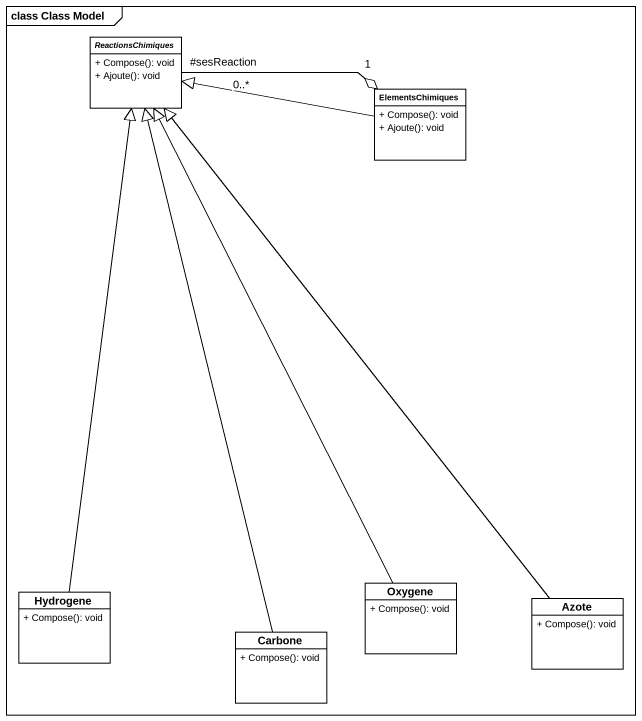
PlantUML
@startuml
mainframe class Class Model
hide circle
hide empty members
skinparam classAttributeIconSize 0
abstract class ReactionsChimiques {
  + Compose(): void
  + Ajoute(): void
}
class ElementsChimiques {
  + Compose(): void
  + Ajoute(): void
}
class Hydrogene {
  + Compose(): void
}
class Oxygene {
  + Compose(): void
}
class Azote {
  + Compose(): void
}
class Carbone {
  + Compose(): void
}
ReactionsChimiques "#sesReaction\n0..*" -right-o "1" ElementsChimiques
ElementsChimiques -left-|> ReactionsChimiques
Hydrogene -up-|> ReactionsChimiques
Oxygene -up-|> ReactionsChimiques
Azote -up-|> ReactionsChimiques
Carbone -up-|> ReactionsChimiques
@enduml
